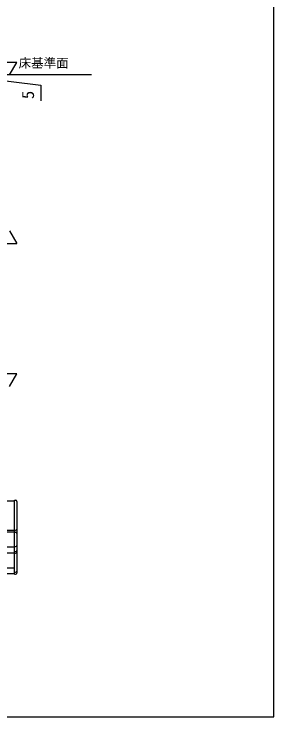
# Model space of a CAD drawing. Units: millimetres, scale not verified. Extents: x -700 to 700, y -1044 to 1038.
# Drawn here: x 450 to 700, y -1044 to -367 of the extents above; entities that cross this region are included whole.
import ezdxf
from ezdxf.enums import TextEntityAlignment as Align

# ---------------------------------------------------------------- set-up
doc = ezdxf.new("R2010")
doc.units = ezdxf.units.MM
doc.header["$LTSCALE"] = 6
for name, color, linetype in [('0-1_USER1', 3, 'Continuous'), ('0-3_YKK_12', 2, 'Continuous'), ('0-4_YKK_13', 4, 'Continuous'), ('0-5_YKK_D', 6, 'Continuous'), ('0-6_YKK_ZWAK', 7, 'Continuous')]:
    doc.layers.add(name, color=color, linetype=linetype)
doc.styles.add('ＭＳ ゴシック', font='')
doc.styles.get('ＭＳ ゴシック').set_extended_font_data('MS Gothic')

msp = doc.modelspace()

# ---------------------------------------------------------------- linework, layer by layer
at = {"layer": '0-3_YKK_12'}
for p, q in [((524.426, -425.63), (-339.383, -425.63)), ((343.517, -835.63), (450.617, -835.63)), ((450.617, -905.63), (450.617, -835.63)), ((170.617, -863.906), (450.617, -863.906)), ((170.617, -865.521), (450.617, -865.521)), ((170.617, -879.861), (450.617, -879.861)), ((170.617, -885.63), (450.617, -885.63)), ((170.617, -900.23), (450.617, -900.23)), ((170.617, -905.63), (450.617, -905.63))]:
    msp.add_line(p, q, dxfattribs=at)
at = {"layer": '0-4_YKK_13'}
for p, q in [((450.617, -906.13), (450.617, -835.13)), ((450.617, -835.13), (451.617, -835.13)), ((452.617, -836.13), (452.617, -905.13)), ((450.617, -863.906), (451.617, -863.906)), ((450.617, -865.928), (451.617, -865.928)), ((450.617, -879.567), (451.617, -879.567)), ((450.617, -884.429), (451.617, -884.429)), ((450.617, -886.13), (451.617, -886.13)), ((450.617, -904.411), (451.617, -904.411)), ((450.617, -906.13), (451.617, -906.13))]:
    msp.add_line(p, q, dxfattribs=at)
for centre, start, end in [((451.617, -836.13), 0, 90), ((451.617, -862.906), 270, 0), ((451.617, -866.928), 0, 90), ((451.617, -878.567), 270, 0), ((451.617, -883.429), 270, 0), ((451.617, -885.13), 270, 0), ((451.617, -903.411), 270, 0), ((451.617, -905.13), 270, 0)]:
    msp.add_arc(centre, 1, start, end, dxfattribs=at)
at = {"layer": '0-5_YKK_D'}
for p, q in [((452.817, -413.506), (438.817, -413.506)), ((445.817, -425.63), (452.817, -413.506)), ((445.817, -575.63), (452.817, -587.754)), ((438.817, -587.754), (452.817, -587.754)), ((452.817, -713.506), (438.817, -713.506)), ((445.817, -725.63), (452.817, -713.506))]:
    msp.add_line(p, q, dxfattribs=at)
msp.add_lwpolyline([(415.817, -428.13), (475.817, -435.393), (475.817, -450.665)], dxfattribs=at)
at = {"layer": '0-6_YKK_ZWAK'}
msp.add_lwpolyline([(-700, -1043.7), (700, -1043.7), (700, 996.3)], dxfattribs=at)

# ---------------------------------------------------------------- texts
at = {"layer": '0-1_USER1', "style": 'ＭＳ ゴシック'}
msp.add_text('床基準面', height=8.798, dxfattribs=at).set_placement((454.545, -421.106), align=Align.BOTTOM_LEFT)
at = {"layer": '0-5_YKK_D', "style": 'ＭＳ ゴシック'}
msp.add_text('5', height=11.73, rotation=90, dxfattribs=at).set_placement((472.817, -448.847), align=Align.BOTTOM_LEFT)

doc.saveas('drawing.dxf')
